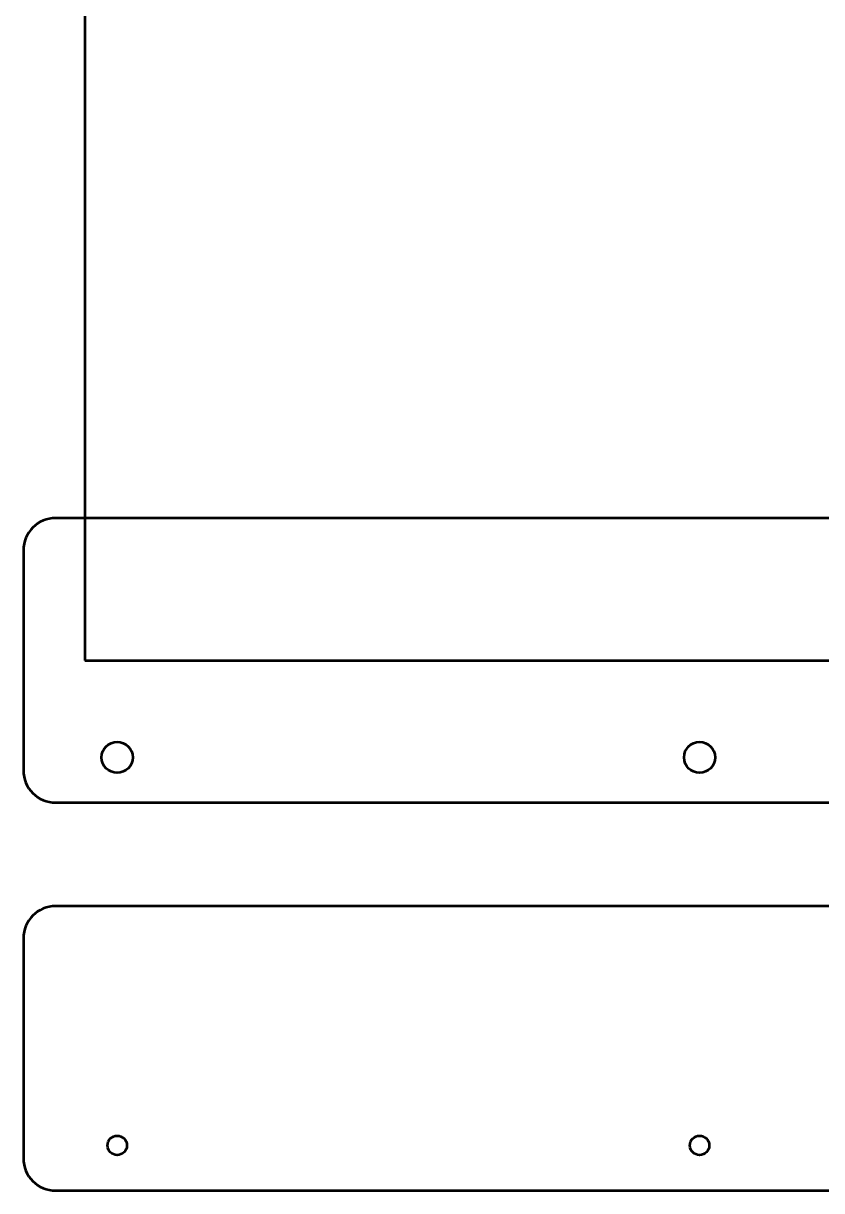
# Model space of a CAD drawing. Header units: centimetres. Extents: x -144 to 123, y -121 to 149.
# Drawn here: x -38.95 to -26.61, y -53.2 to -35.15 of the extents above; entities that cross this region are included whole.
import ezdxf

# ---------------------------------------------------------------- set-up
doc = ezdxf.new("R2010")
doc.units = ezdxf.units.CM
doc.header["$MEASUREMENT"] = 0
doc.layers.add('Layer 1', color=7, linetype='Continuous')

msp = doc.modelspace()

# ---------------------------------------------------------------- linework, layer by layer
at = {"layer": 'Layer 1', "color": 4, "lineweight": 53}
msp.add_lwpolyline([(-38, -44.99997), (8, -44.99997), (8, 19.00001), (-38, 19.00001), (-38, -44.99997)], close=True, dxfattribs=at)
at = {"layer": 'Layer 1', "lineweight": 53}
for centre, major_axis in [((-37.5, -46.5), (0, 0.24)), ((-28.5, -46.5), (0, 0.24)), ((-37.5, -52.5), (0, 0.15)), ((-28.5, -52.5), (0, 0.15))]:
    msp.add_ellipse(centre, major_axis=major_axis, ratio=1, dxfattribs=at)
for points in [[(-38.95, -46.7), (-38.95, -46.7), (-38.95, -43.3), (-38.95, -43.3), (-38.95, -43.3), (-38.95, -43.02386), (-38.72614, -42.8), (-38.45, -42.8), (-38.45, -42.8), (-38.45, -42.8), (8.45, -42.8), (8.45, -42.8), (8.45, -42.8), (8.72614, -42.8), (8.95, -43.02386), (8.95, -43.3), (8.95, -43.3), (8.95, -43.3), (8.95, -46.7), (8.95, -46.7), (8.95, -46.7), (8.95, -46.97614), (8.72614, -47.2), (8.45, -47.2), (8.45, -47.2), (8.45, -47.2), (-38.45, -47.2), (-38.45, -47.2), (-38.45, -47.2), (-38.72614, -47.2), (-38.95, -46.97614), (-38.95, -46.7)], [(-38.95, -52.7), (-38.95, -52.7), (-38.95, -49.3), (-38.95, -49.3), (-38.95, -49.3), (-38.95, -49.02386), (-38.72614, -48.8), (-38.45, -48.8), (-38.45, -48.8), (-38.45, -48.8), (8.45, -48.8), (8.45, -48.8), (8.45, -48.8), (8.72614, -48.8), (8.95, -49.02386), (8.95, -49.3), (8.95, -49.3), (8.95, -49.3), (8.95, -52.7), (8.95, -52.7), (8.95, -52.7), (8.95, -52.97614), (8.72614, -53.2), (8.45, -53.2), (8.45, -53.2), (8.45, -53.2), (-38.45, -53.2), (-38.45, -53.2), (-38.45, -53.2), (-38.72614, -53.2), (-38.95, -52.97614), (-38.95, -52.7)]]:
    msp.add_open_spline(points, degree=3, knots=[0, 0, 0, 0, 0.11111111, 0.11111111, 0.11111111, 0.11111111, 0.22222222, 0.22222222, 0.22222222, 0.22222222, 0.33333333, 0.33333333, 0.33333333, 0.33333333, 0.44444444, 0.44444444, 0.44444444, 0.44444444, 0.55555556, 0.55555556, 0.55555556, 0.55555556, 0.66666667, 0.66666667, 0.66666667, 0.66666667, 0.77777778, 0.77777778, 0.77777778, 0.77777778, 1, 1, 1, 1], dxfattribs=at)

doc.saveas('drawing.dxf')
